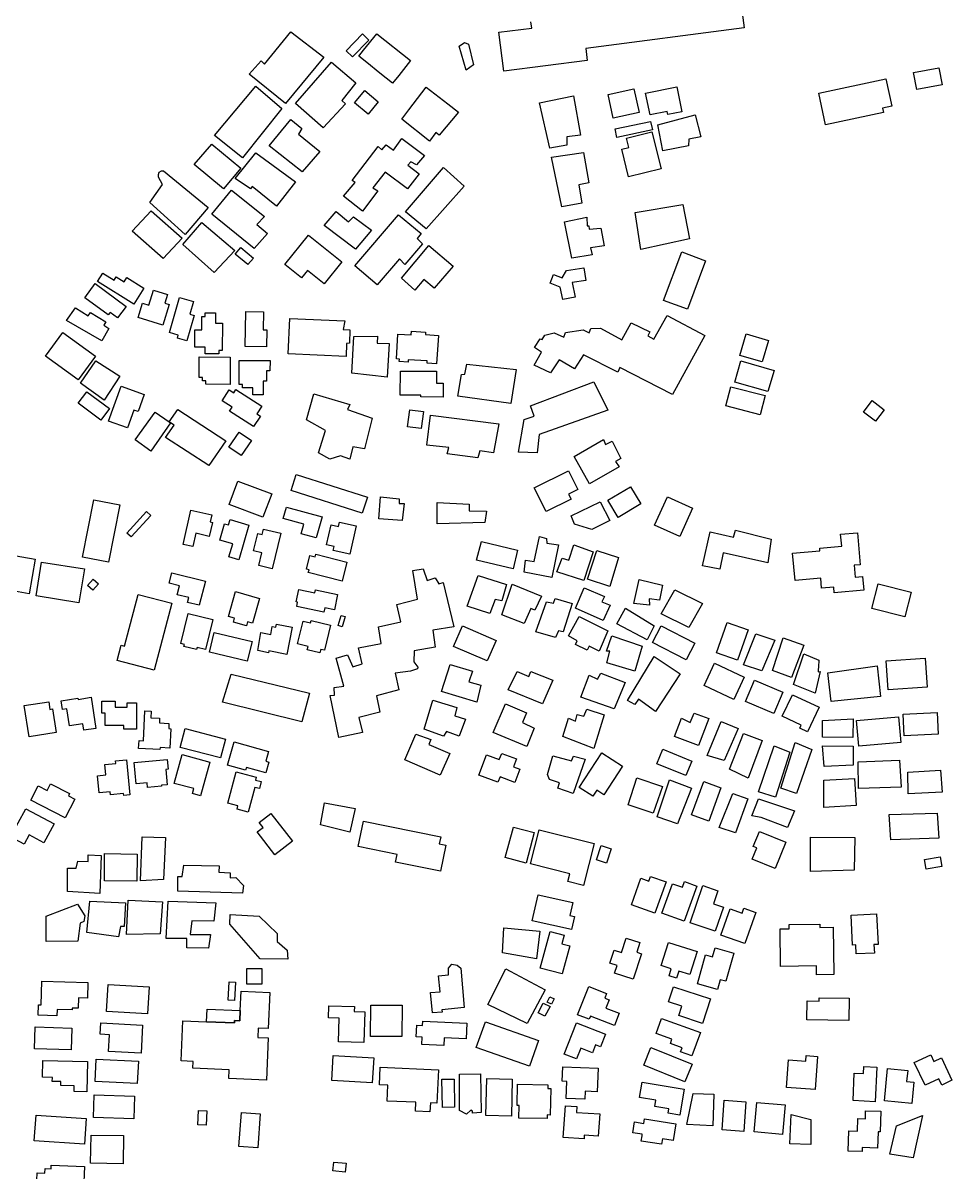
# Model space of a CAD drawing. Header units: metres. Extents: x -30816 to -28918, y -46789 to -43839.
# Drawn here: x -30013.8 to -29750.8, y -44679.2 to -44353.5 of the extents above; entities that cross this region are included whole.
import ezdxf

# ---------------------------------------------------------------- set-up
doc = ezdxf.new("R2010")
doc.units = ezdxf.units.M
doc.header["$MEASUREMENT"] = 0

msp = doc.modelspace()

# ---------------------------------------------------------------- linework, layer by layer
for points in [[(-29811.19, -44342.63), (-29809.6, -44354.84), (-29854.47, -44360.64), (-29854.02, -44364.08), (-29877.68, -44367.13), (-29879.11, -44356.08), (-29869.77, -44354.87), (-29870, -44353.11)], [(-29937.99, -44355.93), (-29928.6, -44363.1), (-29939.52, -44376.21), (-29949.82, -44367.97), (-29946.42, -44364.14), (-29945.4, -44365.13), (-29937.99, -44355.93)], [(-29920.56, -44363.03), (-29922.35, -44361.3), (-29917.66, -44356.53), (-29915.88, -44358.27), (-29920.56, -44363.03)], [(-29904.05, -44364.12), (-29907.44, -44368.35), (-29909.16, -44370.5), (-29912.74, -44367.64), (-29916.47, -44364.67), (-29918.74, -44362.86), (-29917.36, -44361.15), (-29913.62, -44356.49), (-29904.05, -44364.12)], [(-29890.3, -44359.99), (-29888.77, -44359.01), (-29887.67, -44359.41), (-29886.22, -44365.3), (-29888.37, -44366.78), (-29890.3, -44359.99)], [(-29919.57, -44370.38), (-29923.54, -44375.36), (-29922.54, -44376.31), (-29928.81, -44383.18), (-29936.7, -44376.26), (-29926.46, -44364.59), (-29919.57, -44370.38)], [(-29760.73, -44372.3), (-29761.63, -44367.43), (-29754.48, -44366.12), (-29753.58, -44370.99), (-29760.73, -44372.3)], [(-29770.39, -44377.54), (-29770.12, -44378.82), (-29786.55, -44382.25), (-29788.45, -44373.28), (-29769.45, -44369.3), (-29767.82, -44377), (-29770.39, -44377.54)], [(-29947.86, -44371.32), (-29940.55, -44377.66), (-29951.71, -44391.66), (-29959.61, -44385.36), (-29947.86, -44371.32)], [(-29916.13, -44379.23), (-29919.92, -44376.03), (-29917.02, -44372.61), (-29913.21, -44375.81), (-29916.13, -44379.23)], [(-29898.67, -44386.91), (-29906.57, -44380.66), (-29904.6, -44378.08), (-29899.65, -44371.65), (-29893.54, -44376.34), (-29890.51, -44378.68), (-29896, -44385.22), (-29896.9, -44384.42), (-29898.67, -44386.91)], [(-29848.14, -44373.68), (-29840.86, -44372.1), (-29839.38, -44378.82), (-29846.66, -44380.4), (-29848.14, -44373.68)], [(-29828.7, -44371.5), (-29827.22, -44378.58), (-29831.2, -44379.41), (-29831.39, -44378.48), (-29836.24, -44379.48), (-29837.54, -44373.33), (-29828.7, -44371.5)], [(-29867.53, -44376.05), (-29857.94, -44374.12), (-29855.97, -44385.2), (-29859.83, -44385.72), (-29859.84, -44388.03), (-29864.64, -44388.91), (-29867.53, -44376.05)], [(-29834.04, -44382.3), (-29823.44, -44379.48), (-29821.91, -44385.69), (-29825.3, -44386.32), (-29825.36, -44388.22), (-29832.6, -44389.63), (-29834.04, -44382.3)], [(-29929.73, -44389.87), (-29934.74, -44395.63), (-29944.12, -44388.24), (-29938.02, -44380.79), (-29934.84, -44383.31), (-29935.84, -44384.97), (-29929.73, -44389.87)], [(-29845.63, -44385.84), (-29846.13, -44383.43), (-29836.09, -44381.31), (-29835.58, -44383.72), (-29845.63, -44385.84)], [(-29833.15, -44394.77), (-29842.33, -44396.99), (-29844.23, -44389.16), (-29842.26, -44388.69), (-29842.92, -44386.03), (-29835.71, -44384.28), (-29833.15, -44394.77)], [(-29960.33, -44387.75), (-29952.11, -44394.57), (-29957.02, -44400.4), (-29965.36, -44393.54), (-29960.33, -44387.75)], [(-29906.57, -44386.12), (-29900.14, -44391.02), (-29902.44, -44393.6), (-29903.98, -44392.79), (-29904.88, -44393.69), (-29901.63, -44396.13), (-29904.99, -44400.46), (-29911.29, -44395.69), (-29914.77, -44400.1), (-29913.31, -44400.96), (-29917.69, -44406.79), (-29923.05, -44402.47), (-29919.78, -44398.66), (-29920.63, -44398.05), (-29913.27, -44388.45), (-29912.21, -44389.4), (-29910.94, -44387.94), (-29908.87, -44389.45), (-29906.57, -44386.12)], [(-29947.85, -44390.27), (-29936.67, -44398.46), (-29942.05, -44405.32), (-29948.94, -44399.75), (-29949.39, -44400.41), (-29953.73, -44397.46), (-29947.85, -44390.27)], [(-29864.12, -44391.48), (-29855.08, -44390.12), (-29853.6, -44398.74), (-29856.39, -44399.31), (-29855.55, -44404.5), (-29861.24, -44405.51), (-29864.12, -44391.48)], [(-29967.91, -44413.33), (-29977.92, -44404.29), (-29974.34, -44399.19), (-29975.42, -44397.13), (-29975.5, -44396.34), (-29975.23, -44395.68), (-29974.6, -44395.3), (-29974.04, -44395.34), (-29961.42, -44405.75), (-29967.91, -44413.33)], [(-29894.74, -44394.37), (-29888.87, -44399.69), (-29899.64, -44411.71), (-29905.52, -44406.91), (-29894.74, -44394.37)], [(-29954.74, -44400.84), (-29945.4, -44408.26), (-29947.58, -44410.53), (-29944.58, -44413.03), (-29948.38, -44417.35), (-29960.34, -44407.6), (-29954.74, -44400.84)], [(-29826.96, -44404.85), (-29825.06, -44414.61), (-29838.88, -44417.56), (-29840.49, -44407.08), (-29826.96, -44404.85)], [(-29968.75, -44414.38), (-29974.17, -44420.19), (-29982.95, -44412.45), (-29977.53, -44406.64), (-29968.75, -44414.38)], [(-29919.71, -44417.5), (-29928.56, -44410.79), (-29925.1, -44406.82), (-29921.66, -44409.76), (-29920.27, -44408.34), (-29915.18, -44412.17), (-29919.71, -44417.5)], [(-29907.54, -44407.82), (-29901.12, -44413.06), (-29902.23, -44414.52), (-29900.72, -44416.04), (-29905.66, -44421.88), (-29907.17, -44420.27), (-29913.49, -44427.63), (-29919.87, -44422.25), (-29907.54, -44407.82)], [(-29860.46, -44409.81), (-29854.15, -44408.42), (-29854.1, -44410.9), (-29853.64, -44410.86), (-29853.5, -44411.82), (-29850.22, -44411.52), (-29849.24, -44416.59), (-29853.16, -44417.12), (-29852.68, -44419.08), (-29858.4, -44420.07), (-29860.46, -44409.81)], [(-29963.17, -44409.96), (-29953.82, -44417.87), (-29959.71, -44424.13), (-29968.55, -44416.21), (-29963.17, -44409.96)], [(-29932.99, -44413.55), (-29923.52, -44421.14), (-29928.53, -44427.34), (-29933.31, -44423.52), (-29934.99, -44425.61), (-29939.69, -44421.85), (-29932.99, -44413.55)], [(-29950.16, -44421.89), (-29953.73, -44418.88), (-29952.17, -44417.05), (-29948.59, -44420.05), (-29950.16, -44421.89)], [(-29906.68, -44425.68), (-29898.88, -44416.46), (-29892.05, -44422.3), (-29897.4, -44428.59), (-29900.33, -44426.11), (-29902.83, -44429.08), (-29906.68, -44425.68)], [(-29827.29, -44418.27), (-29820.53, -44420.77), (-29825.65, -44434.51), (-29832.41, -44432.01), (-29827.29, -44418.27)], [(-29979.58, -44428.59), (-29982.41, -44433.09), (-29992.71, -44426.66), (-29991.23, -44424.32), (-29988.03, -44426.31), (-29987.43, -44425.35), (-29985.21, -44426.73), (-29984.46, -44425.55), (-29979.58, -44428.59)], [(-29859.89, -44423.54), (-29855.02, -44422.82), (-29854.49, -44426.38), (-29858.36, -44426.96), (-29857.51, -44431.07), (-29861, -44431.77), (-29861.73, -44428.26), (-29864.55, -44427.14), (-29863.57, -44424.71), (-29861.18, -44425.66), (-29859.89, -44423.54)], [(-29996.33, -44431.25), (-29993.39, -44427.28), (-29984.62, -44433.72), (-29987.05, -44437), (-29989.17, -44435.45), (-29989.68, -44436.14), (-29996.33, -44431.25)], [(-29981.25, -44436.84), (-29979.99, -44432.85), (-29978.19, -44433.41), (-29976.83, -44429.1), (-29972.93, -44430.32), (-29973.71, -44432.79), (-29972.43, -44433.19), (-29974.27, -44439.03), (-29981.25, -44436.84)], [(-29966.6, -44435.95), (-29965.38, -44436.29), (-29967.44, -44443.49), (-29970.12, -44442.72), (-29969.89, -44441.87), (-29972.36, -44441.16), (-29969.51, -44431.22), (-29965.57, -44432.34), (-29966.6, -44435.95)], [(-29990.95, -44439.06), (-29989.48, -44439.96), (-29991.54, -44443.52), (-30001.54, -44437.67), (-29998.95, -44434.14), (-29995.34, -44436.36), (-29994.75, -44435.42), (-29990.37, -44438.12), (-29990.95, -44439.06)], [(-29962.24, -44435.55), (-29959.31, -44435.56), (-29959.32, -44438.48), (-29957.38, -44438.49), (-29957.41, -44446.22), (-29958.37, -44446.21), (-29958.37, -44447.19), (-29962.28, -44447.18), (-29962.28, -44445.25), (-29965.2, -44445.24), (-29965.2, -44440.38), (-29963.23, -44440.38), (-29963.23, -44436.54), (-29962.25, -44436.54), (-29962.24, -44435.55)], [(-29950.87, -44445.11), (-29950.69, -44435.19), (-29945.7, -44435.27), (-29945.79, -44440.34), (-29944.8, -44440.37), (-29944.88, -44445.22), (-29950.87, -44445.11)], [(-29938.27, -44437.16), (-29922.73, -44437.81), (-29923.15, -44440.23), (-29921.31, -44440.34), (-29921.33, -44444.13), (-29922.24, -44444.22), (-29922.35, -44447.93), (-29938.76, -44447.15), (-29938.27, -44437.16)], [(-29869.11, -44450.32), (-29866.98, -44446.7), (-29868.98, -44445.33), (-29867.36, -44442.86), (-29866.81, -44443.13), (-29866.02, -44441.83), (-29863.42, -44441.17), (-29860.68, -44442.43), (-29860.18, -44441.16), (-29855.2, -44440.36), (-29853.48, -44441.17), (-29853.04, -44439.98), (-29850.33, -44439.84), (-29844.23, -44443.17), (-29841.58, -44438.37), (-29836.28, -44440.93), (-29836.84, -44442.07), (-29835.16, -44443), (-29831.37, -44436.32), (-29820.78, -44441.95), (-29829.92, -44458.7), (-29844.78, -44450.98), (-29845.34, -44452.36), (-29855.1, -44447.44), (-29857.61, -44451.36), (-29861.97, -44448.87), (-29864.41, -44452.54), (-29869.11, -44450.32)], [(-29998.24, -44454.5), (-30007.42, -44447.86), (-30002.51, -44441.14), (-29993.34, -44447.77), (-29998.24, -44454.5)], [(-29896.18, -44441.94), (-29896.7, -44449.96), (-29899.37, -44449.79), (-29899.33, -44449.16), (-29904.72, -44448.82), (-29904.76, -44449.5), (-29907.28, -44449.35), (-29907.24, -44448.66), (-29908.09, -44448.6), (-29907.64, -44441.57), (-29903.87, -44441.8), (-29903.8, -44440.76), (-29899.85, -44441.02), (-29899.89, -44441.71), (-29896.18, -44441.94)], [(-29920.17, -44442.22), (-29913.41, -44442.19), (-29913.51, -44444.16), (-29910.15, -44444.26), (-29910.74, -44453.73), (-29920.67, -44452.6), (-29920.17, -44442.22)], [(-29809.08, -44441.51), (-29802.75, -44443.35), (-29804.54, -44449.46), (-29810.87, -44447.62), (-29809.08, -44441.51)], [(-29997.58, -44455.42), (-29993.2, -44449.14), (-29986.43, -44453.52), (-29990.8, -44460.27), (-29997.58, -44455.42)], [(-29963.94, -44448.03), (-29955.16, -44448.07), (-29955.21, -44455.81), (-29962.02, -44455.78), (-29962.02, -44454.82), (-29963, -44454.82), (-29962.99, -44453.82), (-29963.97, -44453.82), (-29963.94, -44448.03)], [(-29952.62, -44449.05), (-29943.87, -44449.07), (-29943.89, -44451.98), (-29944.86, -44451.97), (-29944.87, -44454.87), (-29945.84, -44454.87), (-29945.86, -44458.74), (-29948.77, -44458.73), (-29948.76, -44456.8), (-29951.68, -44456.8), (-29951.68, -44455.82), (-29952.65, -44455.82), (-29952.62, -44449.05)], [(-29890.72, -44459.1), (-29889.67, -44452.99), (-29888.75, -44452.9), (-29888.1, -44450.04), (-29874.13, -44451.58), (-29875.64, -44461.19), (-29890.72, -44459.1)], [(-29810.53, -44449.17), (-29801.11, -44451.92), (-29802.86, -44457.87), (-29812.28, -44455.14), (-29810.53, -44449.17)], [(-29906.95, -44452.06), (-29896.73, -44452.09), (-29896.74, -44455.5), (-29894.82, -44455.5), (-29894.84, -44459.41), (-29901.15, -44459.35), (-29901.15, -44458.88), (-29906.98, -44458.83), (-29906.95, -44452.06)], [(-29989.62, -44466.22), (-29986.02, -44456.31), (-29979.49, -44458.67), (-29981.26, -44463.53), (-29982.4, -44463.12), (-29984.24, -44468.16), (-29989.62, -44466.22)], [(-29946.57, -44464.78), (-29948.53, -44467.77), (-29955.33, -44463.35), (-29954.64, -44462.29), (-29957.46, -44460.45), (-29955.44, -44457.36), (-29954.15, -44458.2), (-29953.53, -44457.25), (-29946.19, -44462.01), (-29947.57, -44464.12), (-29946.57, -44464.78)], [(-29852.15, -44455.12), (-29848.26, -44463.11), (-29867.64, -44470.05), (-29868.21, -44475.23), (-29873.49, -44474.98), (-29871.89, -44465.74), (-29869.04, -44464.78), (-29870.14, -44461.86), (-29852.15, -44455.12)], [(-29813.37, -44456.53), (-29803.68, -44459), (-29805.07, -44464.39), (-29814.76, -44461.92), (-29813.37, -44456.53)], [(-29998.18, -44461.17), (-29995.74, -44457.92), (-29989.37, -44462.66), (-29991.81, -44465.91), (-29998.18, -44461.17)], [(-29931.47, -44458.53), (-29921.26, -44461.48), (-29921.91, -44462.92), (-29914.96, -44465.42), (-29917.11, -44474.06), (-29920.44, -44473.54), (-29921.31, -44477.01), (-29923.96, -44476.03), (-29926.98, -44477.03), (-29930.13, -44475.18), (-29928.12, -44468.83), (-29933.59, -44465.83), (-29931.47, -44458.53)], [(-29775.83, -44463.66), (-29773.39, -44460.41), (-29769.93, -44463), (-29772.39, -44466.24), (-29775.83, -44463.66)], [(-29976.44, -44463.66), (-29972.47, -44466.41), (-29972.04, -44466.69), (-29977.61, -44474.75), (-29982.03, -44471.56), (-29976.44, -44463.66)], [(-29961.22, -44478.76), (-29973.46, -44470.82), (-29971.04, -44467.33), (-29972.04, -44466.69), (-29972.47, -44466.41), (-29969.98, -44462.93), (-29956.43, -44471.77), (-29961.22, -44478.76)], [(-29904.26, -44462.97), (-29900.4, -44463.52), (-29901.08, -44468.34), (-29904.95, -44467.79), (-29904.26, -44462.97)], [(-29898.47, -44464.49), (-29879.11, -44467), (-29880.57, -44475.18), (-29884.48, -44474.63), (-29885.02, -44476.59), (-29893.68, -44475.52), (-29893.2, -44473.64), (-29899.43, -44473.06), (-29898.47, -44464.49)], [(-29952.64, -44469.31), (-29949.11, -44471.67), (-29952.01, -44475.95), (-29955.53, -44473.57), (-29952.64, -44469.31)], [(-29857.74, -44476.2), (-29849.45, -44471.38), (-29848.9, -44472.81), (-29846.97, -44471.86), (-29844.53, -44476.83), (-29846.03, -44477.68), (-29845.05, -44479.17), (-29853.36, -44483.95), (-29857.74, -44476.2)], [(-29869.05, -44485.1), (-29859.33, -44480.28), (-29856.71, -44485.54), (-29859.38, -44486.86), (-29858.64, -44488.35), (-29865.69, -44491.85), (-29869.05, -44485.1)], [(-29953, -44483.25), (-29943.41, -44486.84), (-29945.89, -44493.44), (-29955.49, -44489.86), (-29953, -44483.25)], [(-29917.77, -44492.29), (-29937.89, -44485.87), (-29936.43, -44481.32), (-29916.31, -44487.74), (-29917.77, -44492.29)], [(-29848.23, -44488.62), (-29841.82, -44484.78), (-29838.87, -44489.66), (-29845.28, -44493.5), (-29848.23, -44488.62)], [(-29993.76, -44488.5), (-29986.42, -44489.94), (-29989.66, -44506.14), (-29997, -44504.7), (-29993.76, -44488.5)], [(-29912.6, -44487.64), (-29907.31, -44488.22), (-29907.35, -44489.58), (-29905.85, -44489.58), (-29906.44, -44494.38), (-29913.09, -44493.86), (-29912.6, -44487.64)], [(-29896.53, -44495.3), (-29896.51, -44489.26), (-29887.5, -44489.69), (-29887.47, -44491.66), (-29882.55, -44491.68), (-29883.08, -44494.97), (-29896.53, -44495.3)], [(-29858.58, -44493.01), (-29850.41, -44489.1), (-29847.64, -44494.35), (-29852.78, -44496.9), (-29857.62, -44495.38), (-29858.58, -44493.01)], [(-29831.35, -44487.62), (-29824.2, -44490.84), (-29827.85, -44498.86), (-29834.99, -44495.65), (-29831.35, -44487.62)], [(-29977.62, -44492.93), (-29983.17, -44499.03), (-29984.39, -44497.93), (-29978.84, -44491.83), (-29977.62, -44492.93)], [(-29968.45, -44501.14), (-29966.27, -44491.41), (-29960.4, -44492.71), (-29960.86, -44494.74), (-29960.19, -44494.89), (-29961.07, -44498.85), (-29964.93, -44497.99), (-29965.76, -44501.74), (-29968.45, -44501.14)], [(-29930.79, -44499.28), (-29935.08, -44498.1), (-29934.34, -44495.41), (-29940.14, -44493.83), (-29939.24, -44490.57), (-29929.15, -44493.32), (-29930.79, -44499.28)], [(-29955.51, -44504.69), (-29954.43, -44500.98), (-29958.09, -44499.91), (-29956.74, -44495.28), (-29955.6, -44495.6), (-29955.16, -44494.11), (-29949.87, -44495.65), (-29952.75, -44505.49), (-29955.51, -44504.69)], [(-29921.26, -44503.86), (-29925.99, -44502.82), (-29925.74, -44501.73), (-29927.88, -44501.26), (-29926.59, -44495.56), (-29924.46, -44496.03), (-29924.19, -44494.81), (-29919.47, -44495.86), (-29921.26, -44503.86)], [(-29940.81, -44497.97), (-29943.24, -44508.06), (-29947.07, -44507.15), (-29946.19, -44503.51), (-29948.55, -44502.95), (-29947.37, -44498.03), (-29946.09, -44498.33), (-29945.72, -44496.8), (-29940.81, -44497.97)], [(-29864.07, -44510.48), (-29871.9, -44508.99), (-29871.52, -44505.64), (-29869.06, -44505.97), (-29867.53, -44498.9), (-29865.6, -44499.47), (-29865.5, -44500.74), (-29862.14, -44501.3), (-29864.07, -44510.48)], [(-29821.37, -44507.21), (-29819.24, -44497.58), (-29812.58, -44499.1), (-29812.06, -44497.13), (-29801.94, -44499.64), (-29802.92, -44506.33), (-29815.52, -44503.48), (-29816.54, -44508.15), (-29821.37, -44507.21)], [(-29795.88, -44503.62), (-29788.15, -44502.94), (-29788.22, -44502.19), (-29781.98, -44501.64), (-29782.28, -44498.23), (-29777.53, -44497.81), (-29776.72, -44506.9), (-29778.47, -44507.05), (-29778.17, -44510.45), (-29776.08, -44510.27), (-29775.74, -44514.09), (-29784.11, -44514.82), (-29784.25, -44513.25), (-29787.69, -44513.55), (-29787.94, -44510.68), (-29795.19, -44511.31), (-29795.88, -44503.62)], [(-30010.36, -44505.34), (-30012.08, -44515.11), (-30025.69, -44512.72), (-30023.96, -44502.95), (-30010.36, -44505.34)], [(-29883.97, -44500.33), (-29873.75, -44502.8), (-29874.98, -44508.06), (-29885.44, -44505.64), (-29883.97, -44500.33)], [(-29855.02, -44511.37), (-29862.64, -44508.93), (-29861.18, -44505.05), (-29859.3, -44505.57), (-29857.81, -44501.24), (-29852.4, -44503.24), (-29855.02, -44511.37)], [(-29851.35, -44502.9), (-29845.18, -44504.84), (-29847.66, -44513.06), (-29853.93, -44511), (-29851.35, -44502.9)], [(-30008.57, -44506.12), (-29996.46, -44508.05), (-29997.99, -44517.64), (-30010.11, -44515.71), (-30008.57, -44506.12)], [(-29922.12, -44506.17), (-29923.49, -44511.51), (-29933.03, -44509.1), (-29932.82, -44508.29), (-29933.57, -44508.1), (-29932.6, -44504.32), (-29931.13, -44504.69), (-29930.94, -44503.94), (-29922.12, -44506.17)], [(-29971.72, -44509.15), (-29962.19, -44511.52), (-29963.91, -44518.36), (-29967.22, -44517.54), (-29966.89, -44516.21), (-29970.13, -44515.41), (-29969.48, -44512.82), (-29972.45, -44512.09), (-29971.72, -44509.15)], [(-29924.36, -44555.8), (-29926.81, -44543.96), (-29925.59, -44543.8), (-29925.76, -44541.67), (-29922.99, -44541.33), (-29925.16, -44533.4), (-29921.92, -44532.44), (-29920.44, -44535.84), (-29917.78, -44534.98), (-29918.81, -44530.44), (-29912.41, -44529.21), (-29913.2, -44524.44), (-29906.79, -44523.03), (-29907.98, -44518.2), (-29902.1, -44516.67), (-29903.46, -44508.52), (-29900.51, -44508.07), (-29899.42, -44511.4), (-29897.07, -44510.6), (-29896.08, -44512.31), (-29894.81, -44511.88), (-29891.81, -44524.45), (-29897.76, -44525.43), (-29897.14, -44530.28), (-29903.08, -44531.24), (-29903.17, -44534.42), (-29902.03, -44535.87), (-29902.09, -44536.41), (-29904.08, -44537), (-29908.43, -44537.57), (-29907.44, -44542.31), (-29913.73, -44544.04), (-29912.74, -44548.62), (-29918.71, -44550.16), (-29917.69, -44554.44), (-29924.36, -44555.8)], [(-29994.06, -44514.07), (-29995.52, -44512.8), (-29993.94, -44510.99), (-29992.47, -44512.27), (-29994.06, -44514.07)], [(-29888.01, -44518.61), (-29884.97, -44509.98), (-29876.89, -44512.53), (-29878.23, -44517.15), (-29880.12, -44516.73), (-29881.64, -44520.69), (-29888.01, -44518.61)], [(-29875.33, -44512.44), (-29867, -44515.82), (-29868.84, -44519.8), (-29869.98, -44519.26), (-29871.94, -44523.5), (-29878.25, -44521.04), (-29875.33, -44512.44)], [(-29832.71, -44512.68), (-29833.59, -44516.95), (-29836.49, -44516.52), (-29836.46, -44518.34), (-29840.81, -44517.89), (-29839.36, -44511.09), (-29832.71, -44512.68)], [(-29771.68, -44512.3), (-29762.28, -44514.69), (-29764.07, -44521.67), (-29773.47, -44519.29), (-29771.68, -44512.3)], [(-29981.21, -44515.32), (-29971.65, -44517.82), (-29976.64, -44536.78), (-29987.21, -44534.02), (-29986.07, -44529.66), (-29985.05, -44529.93), (-29981.21, -44515.32)], [(-29953.91, -44522.03), (-29955.68, -44521.51), (-29953.62, -44514.46), (-29946.82, -44516.42), (-29948.88, -44523.47), (-29950.23, -44523.08), (-29950.56, -44524.23), (-29954.24, -44523.17), (-29953.91, -44522.03)], [(-29925.66, -44519.65), (-29928.35, -44519.08), (-29928.6, -44520.3), (-29936.33, -44518.69), (-29936.07, -44517.46), (-29936.5, -44517.37), (-29935.76, -44513.9), (-29931.18, -44514.86), (-29931, -44514.03), (-29924.75, -44515.33), (-29925.66, -44519.65)], [(-29857.34, -44519.15), (-29854.9, -44513.42), (-29849.17, -44515.88), (-29849.88, -44517.38), (-29847.58, -44518.35), (-29849.55, -44522.73), (-29857.34, -44519.15)], [(-29821.42, -44517.91), (-29825.29, -44524.7), (-29833.09, -44520.77), (-29829.2, -44513.98), (-29821.42, -44517.91)], [(-29868.6, -44525.93), (-29865.57, -44517.36), (-29863.64, -44517.79), (-29863.13, -44516.44), (-29858.31, -44517.84), (-29860.84, -44525.92), (-29862.16, -44525.59), (-29862.99, -44527.51), (-29868.6, -44525.93)], [(-29837.09, -44528.15), (-29845.7, -44523.62), (-29843.25, -44519.22), (-29835.05, -44524.19), (-29837.09, -44528.15)], [(-29968.1, -44529.47), (-29969.15, -44529.21), (-29967.02, -44520.72), (-29960.05, -44522.44), (-29962.18, -44530.94), (-29964.54, -44530.35), (-29964.69, -44530.93), (-29968.24, -44530.05), (-29968.1, -44529.47)], [(-29928.43, -44531.13), (-29929.51, -44530.87), (-29929.74, -44531.83), (-29933.35, -44530.97), (-29933.12, -44530.02), (-29936.05, -44529.33), (-29934.51, -44522.88), (-29932.37, -44523.38), (-29932.2, -44522.69), (-29926.72, -44523.98), (-29928.43, -44531.13)], [(-29923.47, -44524.45), (-29924.58, -44524.12), (-29923.72, -44521.25), (-29922.61, -44521.58), (-29923.47, -44524.45)], [(-29848.22, -44525.61), (-29850.67, -44531.39), (-29853.52, -44529.95), (-29854.06, -44531.1), (-29857.36, -44529.5), (-29856.88, -44528.47), (-29859.35, -44527.04), (-29856.36, -44521.55), (-29848.22, -44525.61)], [(-29943.69, -44526.61), (-29943.25, -44524.36), (-29942.23, -44524.55), (-29942.07, -44523.73), (-29937.58, -44524.61), (-29939.09, -44532.28), (-29944.17, -44531.29), (-29944.27, -44531.82), (-29947.37, -44531.21), (-29946.47, -44526.07), (-29943.69, -44526.61)], [(-29889.35, -44524.22), (-29879.88, -44528.31), (-29882.43, -44534.15), (-29891.89, -44530.05), (-29889.35, -44524.22)], [(-29823.55, -44529.1), (-29825.99, -44533.83), (-29835.53, -44528.93), (-29833.09, -44524.21), (-29823.55, -44529.1)], [(-29811.47, -44533.96), (-29817.48, -44531.87), (-29814.44, -44523.24), (-29808.43, -44525.33), (-29811.47, -44533.96)], [(-29950.32, -44534.21), (-29961.01, -44531.63), (-29959.66, -44526.1), (-29948.97, -44528.67), (-29950.32, -44534.21)], [(-29838.51, -44529.98), (-29840.56, -44537.05), (-29848.53, -44534.67), (-29847.66, -44531.4), (-29848.6, -44531.36), (-29847.08, -44527.02), (-29838.51, -44529.98)], [(-29806.31, -44526.45), (-29800.96, -44528.27), (-29804.56, -44536.93), (-29809.77, -44535.21), (-29806.31, -44526.45)], [(-29798.58, -44527.63), (-29792.67, -44529.65), (-29796.17, -44538.82), (-29801.54, -44536.84), (-29798.58, -44527.63)], [(-29792.7, -44532.08), (-29788.43, -44533.92), (-29788.59, -44535.77), (-29788.61, -44536.69), (-29788.61, -44537.18), (-29788.13, -44537.17), (-29789.46, -44543.24), (-29795.68, -44540.83), (-29792.7, -44532.08)], [(-29892.86, -44535.15), (-29886.57, -44537.04), (-29887.57, -44540.03), (-29884.2, -44540.98), (-29885.3, -44545.78), (-29895.33, -44542.77), (-29892.86, -44535.15)], [(-29835.08, -44532.84), (-29827.75, -44537.76), (-29834.69, -44548.46), (-29839.53, -44544.94), (-29840.59, -44546.47), (-29842.64, -44545.3), (-29835.08, -44532.84)], [(-29817.97, -44534.81), (-29809.56, -44538.77), (-29812.54, -44545.03), (-29820.96, -44541.06), (-29817.97, -44534.81)], [(-29784.94, -44545.62), (-29785.87, -44537.5), (-29771.91, -44535.57), (-29771.01, -44544.2), (-29784.94, -44545.62)], [(-29769.36, -44534.09), (-29758.34, -44533.4), (-29757.81, -44541.59), (-29768.84, -44542.28), (-29769.36, -44534.09)], [(-29957.31, -44545.86), (-29954.89, -44537.9), (-29932.74, -44543.23), (-29934.89, -44551.42), (-29957.31, -44545.86)], [(-29866.73, -44546.31), (-29876.4, -44542.3), (-29873.93, -44537.1), (-29870.57, -44538.57), (-29870.04, -44537.14), (-29863.76, -44539.62), (-29866.73, -44546.31)], [(-29843.32, -44540.24), (-29846.39, -44547.7), (-29855.89, -44544.36), (-29853.51, -44538.17), (-29851.15, -44539.29), (-29850.18, -44537.58), (-29843.32, -44540.24)], [(-29809.27, -44545.62), (-29806.71, -44539.59), (-29798.68, -44542.96), (-29801.24, -44549), (-29809.27, -44545.62)], [(-29998.3, -44544.66), (-29998.25, -44545.03), (-29994.57, -44544.44), (-29993.18, -44553.25), (-29996.63, -44553.79), (-29996.92, -44551.91), (-30000.67, -44552.51), (-30001.43, -44547.66), (-30002.66, -44547.86), (-30003.05, -44545.41), (-29998.3, -44544.66)], [(-29991.46, -44545.56), (-29987.72, -44545.56), (-29987.73, -44547.21), (-29984.34, -44547.22), (-29984.34, -44546.05), (-29981.65, -44546.05), (-29981.66, -44553.47), (-29985.27, -44553.47), (-29985.27, -44552.46), (-29990.61, -44552.46), (-29990.61, -44548.95), (-29991.47, -44548.95), (-29991.46, -44545.56)], [(-29897.73, -44545.22), (-29890.94, -44547.31), (-29891.52, -44549.68), (-29888.52, -44550.67), (-29890.33, -44555.48), (-29893.87, -44554.1), (-29894.71, -44555.46), (-29900.24, -44553.48), (-29897.73, -44545.22)], [(-29795.92, -44543.7), (-29788.4, -44547.23), (-29791.71, -44554.21), (-29793.88, -44553.18), (-29793.48, -44552.33), (-29798.82, -44549.81), (-29795.92, -44543.7)], [(-30013.48, -44546.76), (-30006.56, -44545.7), (-30006.22, -44547.85), (-30005.47, -44547.75), (-30004.43, -44554.44), (-30012.11, -44555.62), (-30013.48, -44546.76)], [(-29979.37, -44548.27), (-29977.56, -44548.35), (-29977.63, -44550.25), (-29975.14, -44550.36), (-29975.2, -44551.7), (-29972.5, -44551.82), (-29972.57, -44553.3), (-29971.99, -44553.33), (-29972.23, -44558.8), (-29975.02, -44558.68), (-29975.04, -44559.22), (-29981.08, -44558.97), (-29980.98, -44556.71), (-29979.73, -44556.76), (-29979.37, -44548.27)], [(-29880.73, -44554.4), (-29877.23, -44546.26), (-29871.27, -44548.85), (-29872.42, -44551.62), (-29869.1, -44553.2), (-29871.12, -44558.39), (-29880.73, -44554.4)], [(-29852.22, -44558.94), (-29860.91, -44555.54), (-29859.32, -44550.31), (-29857.35, -44551.17), (-29856.89, -44549.31), (-29854.97, -44549.79), (-29854.18, -44547.81), (-29849.21, -44549.44), (-29852.22, -44558.94)], [(-29764.61, -44549.2), (-29754.98, -44548.7), (-29754.66, -44554.88), (-29764.29, -44555.38), (-29764.61, -44549.2)], [(-29822.55, -44558.09), (-29829.3, -44555.57), (-29827.37, -44550.31), (-29824.86, -44551.59), (-29823.77, -44548.92), (-29819.58, -44550.43), (-29822.55, -44558.09)], [(-29816.16, -44551.29), (-29811.29, -44553.3), (-29815.25, -44562.36), (-29820.12, -44560.96), (-29816.16, -44551.29)], [(-29778.74, -44550.52), (-29778.79, -44555.81), (-29787.45, -44555.77), (-29787.39, -44551.04), (-29778.74, -44550.52)], [(-29777.16, -44558.24), (-29777.78, -44550.99), (-29765.9, -44549.99), (-29765.28, -44557.24), (-29777.16, -44558.24)], [(-29967.9, -44553.29), (-29956.52, -44556.25), (-29957.94, -44561.61), (-29969.3, -44558.64), (-29967.9, -44553.29)], [(-29905.67, -44562.12), (-29902.59, -44554.88), (-29898.37, -44556.38), (-29898.86, -44557.76), (-29893, -44560.33), (-29895.72, -44566.53), (-29905.67, -44562.12)], [(-29808.44, -44567.38), (-29813.73, -44564.79), (-29809.76, -44554.71), (-29804.52, -44556.66), (-29808.44, -44567.38)], [(-29955.93, -44563.64), (-29954.06, -44557.04), (-29944.29, -44559.77), (-29945.07, -44562.54), (-29944.21, -44562.77), (-29945.07, -44565.86), (-29950.57, -44564.31), (-29950.79, -44565.08), (-29955.93, -44563.64)], [(-29800.74, -44572.71), (-29805.58, -44571.25), (-29801.08, -44558.19), (-29796.69, -44559.94), (-29800.74, -44572.71)], [(-29794.83, -44571.72), (-29799.18, -44570.13), (-29795.16, -44557.28), (-29790.44, -44559.22), (-29794.83, -44571.72)], [(-29778.78, -44558.3), (-29778.78, -44563.62), (-29786.96, -44564.01), (-29787.46, -44558.23), (-29778.78, -44558.3)], [(-29960.93, -44562.81), (-29963.54, -44572.33), (-29965.83, -44571.7), (-29965.45, -44570.31), (-29970.99, -44568.82), (-29968.76, -44560.68), (-29960.93, -44562.81)], [(-29884.71, -44566.47), (-29882.53, -44560.73), (-29878.94, -44562.08), (-29878.27, -44560.31), (-29874.1, -44561.88), (-29874.97, -44564.15), (-29873.15, -44564.83), (-29874.58, -44568.59), (-29878.75, -44567.01), (-29879.32, -44568.51), (-29884.71, -44566.47)], [(-29854.67, -44561.99), (-29858.06, -44571.64), (-29862.42, -44570.18), (-29861.91, -44568.69), (-29864.76, -44567.71), (-29865.27, -44566.34), (-29863.78, -44560.97), (-29858.51, -44562.42), (-29857.92, -44561.1), (-29854.67, -44561.99)], [(-29849.96, -44560.17), (-29844.06, -44563.96), (-29849.3, -44572.06), (-29851.35, -44570.74), (-29852.46, -44572.44), (-29856.31, -44569.97), (-29849.96, -44560.17)], [(-29832.65, -44559.12), (-29824.39, -44562.51), (-29826.09, -44566.62), (-29834.35, -44563.24), (-29832.65, -44559.12)], [(-29992.25, -44571.5), (-29992.7, -44566.64), (-29990.38, -44566.42), (-29990.66, -44563.49), (-29987.52, -44563.21), (-29987.59, -44562.46), (-29984.48, -44562.17), (-29983.56, -44572.05), (-29985.32, -44572.21), (-29985.36, -44571.72), (-29989.03, -44572.05), (-29989.1, -44571.21), (-29992.25, -44571.5)], [(-29972.98, -44562.1), (-29972.75, -44564.82), (-29973.36, -44564.86), (-29972.99, -44569.2), (-29974.62, -44569.34), (-29974.59, -44569.65), (-29978.53, -44569.99), (-29978.64, -44568.69), (-29981.8, -44568.96), (-29982.33, -44562.89), (-29972.98, -44562.1)], [(-29777.29, -44562.69), (-29765.64, -44562.22), (-29765.17, -44569.86), (-29777.26, -44570.3), (-29777.29, -44562.69)], [(-29763.24, -44565.62), (-29754.02, -44565.12), (-29753.51, -44571.34), (-29763.15, -44571.79), (-29763.24, -44565.62)], [(-29953.49, -44565.56), (-29947.77, -44567.02), (-29948, -44567.9), (-29946.34, -44568.32), (-29946.85, -44570.3), (-29948.22, -44569.95), (-29950.02, -44576.93), (-29953.2, -44576.12), (-29952.96, -44575.19), (-29955.79, -44574.47), (-29953.49, -44565.56)], [(-29840.03, -44567.23), (-29832.72, -44569.74), (-29835.41, -44577.24), (-29842.44, -44574.86), (-29840.03, -44567.23)], [(-29834.2, -44578.29), (-29830.74, -44567.79), (-29824.48, -44570.2), (-29828.46, -44580.3), (-29834.2, -44578.29)], [(-29821.06, -44568.28), (-29816.19, -44570.05), (-29819.64, -44579.51), (-29824.51, -44577.74), (-29821.06, -44568.28)], [(-29787.07, -44567.94), (-29778.33, -44567.46), (-29777.87, -44575.11), (-29787, -44575.66), (-29787.07, -44567.94)], [(-30001.85, -44578.56), (-30011.65, -44573.61), (-30009.57, -44569.53), (-30007.01, -44570.83), (-30006.06, -44568.98), (-30000.63, -44571.71), (-30000.96, -44572.37), (-29999.16, -44573.27), (-30001.85, -44578.56)], [(-29928.44, -44574.33), (-29919.72, -44575.89), (-29921.29, -44582.63), (-29929.57, -44580.6), (-29928.44, -44574.33)], [(-29816.72, -44581.27), (-29812.79, -44571.73), (-29808.53, -44573.19), (-29812.07, -44582.85), (-29816.72, -44581.27)], [(-29805.5, -44573.18), (-29795.33, -44576.6), (-29797.32, -44581.34), (-29804.8, -44578.51), (-29807.43, -44577.97), (-29805.5, -44573.18)], [(-30013.05, -44576), (-30005.02, -44580.3), (-30007.9, -44585.64), (-30012.05, -44583.41), (-30013.46, -44586.02), (-30017.34, -44583.93), (-30013.05, -44576)], [(-29937.53, -44585.2), (-29942.53, -44589.02), (-29947.5, -44582.57), (-29945.86, -44581.32), (-29946.97, -44579.88), (-29943.61, -44577.31), (-29937.53, -44585.2)], [(-29768.52, -44577.64), (-29754.95, -44577.24), (-29754.47, -44584.38), (-29768.05, -44584.83), (-29768.52, -44577.64)], [(-29917.38, -44579.48), (-29895.55, -44583.97), (-29895.95, -44585.93), (-29894.07, -44586.33), (-29895.6, -44593.72), (-29908.34, -44591.1), (-29907.89, -44588.96), (-29918.87, -44586.7), (-29917.38, -44579.48)], [(-29871.38, -44591.37), (-29877.26, -44589.84), (-29874.97, -44581.18), (-29869.08, -44582.73), (-29871.38, -44591.37)], [(-29980.52, -44596.41), (-29980.06, -44583.95), (-29973.44, -44584.17), (-29974.06, -44596.06), (-29980.52, -44596.41)], [(-29867.67, -44581.95), (-29852.09, -44585.88), (-29855.12, -44597.76), (-29859.58, -44596.64), (-29859.02, -44594.46), (-29870.14, -44591.65), (-29867.67, -44581.95)], [(-29807.05, -44586.7), (-29805.29, -44582.43), (-29797.79, -44585.5), (-29800.86, -44592.94), (-29807.35, -44590.28), (-29806.04, -44587.11), (-29807.05, -44586.7)], [(-29790.78, -44584.04), (-29778.27, -44584.13), (-29778.42, -44593.36), (-29790.86, -44593.75), (-29790.78, -44584.04)], [(-29850.12, -44586.44), (-29847.27, -44587.34), (-29848.56, -44591.38), (-29851.41, -44590.49), (-29850.12, -44586.44)], [(-29992.09, -44600.01), (-30001.23, -44599.44), (-30001.24, -44592.84), (-29998.77, -44592.81), (-29998.3, -44590.87), (-29995.41, -44590.94), (-29995.37, -44589.03), (-29991.74, -44589.24), (-29992.09, -44600.01)], [(-29990.73, -44596.38), (-29990.77, -44588.68), (-29981.5, -44588.86), (-29981.56, -44596.47), (-29990.73, -44596.38)], [(-29758.1, -44593.1), (-29758.53, -44590.35), (-29754.09, -44589.65), (-29753.65, -44592.39), (-29758.1, -44593.1)], [(-29970.02, -44599.31), (-29970.01, -44595.19), (-29968.8, -44595.2), (-29968.31, -44591.96), (-29958.29, -44592.14), (-29958.4, -44593.96), (-29955.12, -44594.14), (-29955.15, -44595.58), (-29953.6, -44595.48), (-29951.43, -44597.73), (-29951.71, -44599.9), (-29970.02, -44599.31)], [(-29841.52, -44603.18), (-29838.85, -44595.71), (-29836.63, -44596.51), (-29836.15, -44595.16), (-29831.73, -44596.73), (-29834.89, -44605.54), (-29841.52, -44603.18)], [(-29826.6, -44607.89), (-29832.94, -44605.59), (-29829.91, -44597.24), (-29827.08, -44598.26), (-29826.5, -44596.64), (-29822.97, -44597.9), (-29826.6, -44607.89)], [(-29869.62, -44607.73), (-29867.98, -44600.38), (-29858.14, -44602.57), (-29858.97, -44606.26), (-29857.65, -44606.55), (-29858.46, -44610.21), (-29869.62, -44607.73)], [(-29824.86, -44608.29), (-29821.28, -44597.77), (-29817.02, -44599.21), (-29818.28, -44602.94), (-29815.48, -44603.88), (-29817.79, -44610.67), (-29824.86, -44608.29)], [(-29998.34, -44613.49), (-30007.26, -44613.6), (-30007.28, -44606.41), (-29998.44, -44603.01), (-29996.34, -44606.31), (-29996.62, -44607.91), (-29997.68, -44608.37), (-29998.34, -44613.49)], [(-29984.76, -44602.64), (-29985.2, -44609.34), (-29986.24, -44609.34), (-29986.74, -44612.24), (-29995.77, -44611.05), (-29994.87, -44602.19), (-29984.76, -44602.64)], [(-29974.96, -44611.42), (-29984.51, -44611.59), (-29984.02, -44601.9), (-29974.3, -44602.39), (-29974.96, -44611.42)], [(-29959.24, -44602.66), (-29959.75, -44607.82), (-29966.06, -44607.73), (-29966.46, -44611.61), (-29960.74, -44611.63), (-29961.34, -44615.51), (-29967.45, -44615.36), (-29967.45, -44612.76), (-29973.27, -44612.74), (-29972.74, -44602.17), (-29959.24, -44602.66)], [(-29816.21, -44611.77), (-29813.56, -44604.37), (-29810.19, -44605.57), (-29809.69, -44604.14), (-29806.26, -44605.37), (-29809.42, -44614.18), (-29816.21, -44611.77)], [(-29955.16, -44605.95), (-29946.96, -44606.4), (-29941.87, -44611.34), (-29941.85, -44613.64), (-29939, -44616.08), (-29938.86, -44618.64), (-29946.63, -44618.56), (-29955.29, -44608.67), (-29955.16, -44605.95)], [(-29779.35, -44606.11), (-29772.15, -44605.74), (-29771.7, -44614.43), (-29772.84, -44614.49), (-29772.71, -44616.87), (-29777.87, -44617.13), (-29778, -44614.59), (-29778.9, -44614.63), (-29779.35, -44606.11)], [(-29877.63, -44609.73), (-29867.44, -44610.71), (-29868.39, -44618.47), (-29878.06, -44616.85), (-29877.63, -44609.73)], [(-29867.34, -44621.12), (-29864.52, -44610.75), (-29860.56, -44611.82), (-29861.22, -44614.27), (-29859.02, -44614.87), (-29861.17, -44622.78), (-29867.34, -44621.12)], [(-29799.27, -44620.64), (-29799.39, -44610.04), (-29796.87, -44610.01), (-29796.88, -44608.8), (-29788.18, -44608.7), (-29788.17, -44609.63), (-29784.37, -44609.58), (-29784.21, -44622.97), (-29789.13, -44623.02), (-29789.16, -44620.53), (-29799.27, -44620.64)], [(-29846.29, -44622.58), (-29845.58, -44620.38), (-29847.61, -44619.73), (-29846.41, -44616.03), (-29844.37, -44616.68), (-29843.06, -44612.64), (-29839.15, -44613.89), (-29840.03, -44616.63), (-29838.67, -44617.07), (-29841, -44624.28), (-29846.29, -44622.58)], [(-29830.25, -44621.3), (-29833.12, -44620.4), (-29831.07, -44613.9), (-29822.91, -44616.44), (-29824.95, -44622.95), (-29828.13, -44621.96), (-29828.76, -44623.97), (-29830.88, -44623.31), (-29830.25, -44621.3)], [(-29816.39, -44624.42), (-29817.17, -44627.21), (-29822.86, -44625.62), (-29820.53, -44617.38), (-29818.53, -44617.94), (-29817.81, -44615.42), (-29812.55, -44616.9), (-29814.8, -44624.87), (-29816.39, -44624.42)], [(-29897.89, -44633.85), (-29898.46, -44628.07), (-29895.73, -44627.82), (-29896.18, -44623.3), (-29893.33, -44623.03), (-29893.32, -44621.19), (-29892.41, -44620.07), (-29890.92, -44620.32), (-29889.85, -44621.11), (-29888.86, -44632.31), (-29895.18, -44632.92), (-29895.12, -44633.59), (-29897.89, -44633.85)], [(-29950.41, -44625.71), (-29950.4, -44621.24), (-29946.22, -44621.24), (-29946.23, -44625.73), (-29950.41, -44625.71)], [(-29877.13, -44621.34), (-29875.86, -44622.01), (-29865.96, -44627.28), (-29871.03, -44636.82), (-29882.18, -44631.43), (-29877.13, -44621.34)], [(-29995.43, -44625.25), (-29995.56, -44629.62), (-29998.14, -44629.55), (-29998.23, -44632.52), (-29999.88, -44632.47), (-29999.9, -44632.96), (-30004.19, -44632.83), (-30004.24, -44634.64), (-30009.49, -44634.48), (-30009.41, -44631.54), (-30008.72, -44631.56), (-30008.52, -44624.85), (-29995.43, -44625.25)], [(-29990.19, -44633.39), (-29989.71, -44625.74), (-29978.11, -44626.45), (-29978.58, -44634.11), (-29990.19, -44633.39)], [(-29953.95, -44630.3), (-29955.76, -44630.19), (-29955.43, -44625.03), (-29953.61, -44625.15), (-29953.95, -44630.3)], [(-29853.16, -44634.71), (-29853.52, -44635.63), (-29856.76, -44634.37), (-29853.63, -44626.36), (-29848.56, -44628.33), (-29849.08, -44629.67), (-29847.87, -44630.14), (-29848.78, -44632.45), (-29844.97, -44633.93), (-29846.31, -44637.37), (-29853.16, -44634.71)], [(-29821.42, -44636.8), (-29828.14, -44634.6), (-29827.27, -44631.96), (-29831.07, -44630.72), (-29829.64, -44626.41), (-29819.12, -44629.86), (-29821.42, -44636.8)], [(-29969.01, -44647.45), (-29968.53, -44636.07), (-29961.86, -44636.35), (-29953.96, -44636.68), (-29953.93, -44636.01), (-29952.41, -44636.07), (-29952.29, -44633.17), (-29952.05, -44627.7), (-29943.93, -44628.04), (-29944.36, -44638.29), (-29947.19, -44638.17), (-29947.29, -44640.8), (-29944.37, -44640.92), (-29944.87, -44652.88), (-29955.54, -44652.43), (-29955.43, -44649.93), (-29965.71, -44649.49), (-29965.62, -44647.58), (-29969.01, -44647.45)], [(-29864.13, -44631.38), (-29865.36, -44630.81), (-29864.62, -44629.27), (-29863.4, -44629.84), (-29864.13, -44631.38)], [(-29779.84, -44629.7), (-29779.94, -44636), (-29791.85, -44635.82), (-29791.76, -44630.43), (-29788.4, -44630.48), (-29788.39, -44629.56), (-29779.84, -44629.7)], [(-29961.86, -44636.35), (-29961.71, -44632.78), (-29952.29, -44633.17), (-29952.41, -44636.07), (-29953.93, -44636.01), (-29953.96, -44636.68), (-29961.86, -44636.35)], [(-29927.22, -44631.85), (-29919.97, -44632.06), (-29920.01, -44633.46), (-29917.07, -44633.55), (-29917.32, -44642.25), (-29924.51, -44642.04), (-29924.31, -44635.32), (-29927.31, -44635.23), (-29927.22, -44631.85)], [(-29906.48, -44631.64), (-29906.51, -44640.54), (-29915.4, -44640.51), (-29915.37, -44631.61), (-29906.48, -44631.64)], [(-29864.59, -44632.05), (-29866.03, -44634.79), (-29867.92, -44633.81), (-29866.48, -44631.06), (-29864.59, -44632.05)], [(-29989.59, -44644.79), (-29989.34, -44640), (-29991.97, -44639.86), (-29991.81, -44636.68), (-29979.98, -44637.3), (-29980.39, -44645.26), (-29989.59, -44644.79)], [(-29900.67, -44637.41), (-29900.61, -44636.19), (-29888.14, -44636.78), (-29888.35, -44641.18), (-29894.57, -44640.88), (-29894.67, -44643.07), (-29900.93, -44642.79), (-29900.83, -44640.71), (-29902.48, -44640.63), (-29902.31, -44637.32), (-29900.67, -44637.41)], [(-29885.47, -44643.58), (-29882.89, -44636.35), (-29867.82, -44641.68), (-29870.41, -44648.91), (-29885.47, -44643.58)], [(-29857.13, -44636.68), (-29848.86, -44639.88), (-29850.25, -44643.43), (-29851.69, -44642.87), (-29852.56, -44645.1), (-29855.85, -44643.82), (-29857.04, -44646.87), (-29860.58, -44645.51), (-29857.13, -44636.68)], [(-29834.55, -44639.69), (-29833.03, -44635.45), (-29822, -44639.36), (-29824.38, -44646.02), (-29827.6, -44644.87), (-29827.17, -44643.68), (-29830.51, -44642.5), (-29830.07, -44641.28), (-29834.55, -44639.69)], [(-30010.39, -44637.79), (-29999.99, -44638.13), (-30000.19, -44644.32), (-30010.59, -44643.98), (-30010.39, -44637.79)], [(-29925.97, -44645.89), (-29914.5, -44646.57), (-29914.93, -44653.65), (-29926.39, -44652.96), (-29925.97, -44645.89)], [(-29826.41, -44653.36), (-29838.06, -44648.61), (-29836, -44643.63), (-29824.37, -44648.38), (-29826.41, -44653.36)], [(-29792.04, -44645.91), (-29788.81, -44646.15), (-29789.5, -44655.55), (-29797.63, -44654.96), (-29797.06, -44647.14), (-29792.15, -44647.49), (-29792.04, -44645.91)], [(-29761.42, -44647.9), (-29756.74, -44645.71), (-29755.86, -44647.58), (-29753.75, -44646.57), (-29750.75, -44652.91), (-29753.61, -44654.25), (-29754.44, -44652.5), (-29758.37, -44654.34), (-29761.42, -44647.9)], [(-30008.33, -44652.03), (-30008.24, -44647.35), (-29995.55, -44647.59), (-29995.71, -44656.14), (-29999.33, -44656.07), (-29999.3, -44654.46), (-30003.12, -44654.39), (-30003.1, -44653.29), (-30005.55, -44653.24), (-30005.52, -44652.09), (-30008.33, -44652.03)], [(-29993.39, -44653.27), (-29993.07, -44646.95), (-29981.17, -44647.53), (-29981.48, -44653.85), (-29993.39, -44653.27)], [(-29896.2, -44649.94), (-29896.63, -44659.42), (-29898.47, -44659.34), (-29898.59, -44661.84), (-29902.71, -44661.65), (-29902.59, -44659.14), (-29910.75, -44658.78), (-29910.54, -44654.26), (-29912.91, -44654.16), (-29912.68, -44649.19), (-29896.2, -44649.94)], [(-29859.8, -44653.24), (-29861.1, -44653.18), (-29860.91, -44649.06), (-29850.95, -44649.51), (-29851.26, -44656.2), (-29854.64, -44656.04), (-29854.75, -44658.28), (-29860.03, -44658.03), (-29859.8, -44653.24)], [(-29772.52, -44658.97), (-29778.78, -44658.68), (-29778.43, -44650.9), (-29775.84, -44651.02), (-29775.76, -44649.01), (-29772.07, -44649.17), (-29772.52, -44658.97)], [(-29769.84, -44658.76), (-29769.01, -44649.6), (-29763.3, -44650.11), (-29763.59, -44653.26), (-29761.54, -44653.45), (-29762.09, -44659.45), (-29769.84, -44658.76)], [(-29891.61, -44660.54), (-29895.07, -44660.59), (-29895.18, -44652.6), (-29891.72, -44652.56), (-29891.61, -44660.54)], [(-29890.24, -44651.14), (-29884.31, -44651.11), (-29884.12, -44662.07), (-29886.5, -44662.25), (-29886.54, -44661.62), (-29887.02, -44661.37), (-29888.24, -44662.54), (-29890.26, -44661.45), (-29890.24, -44651.14)], [(-29875.28, -44652.55), (-29875.52, -44663.03), (-29882.76, -44662.85), (-29882.52, -44652.38), (-29875.28, -44652.55)], [(-29865.41, -44662.74), (-29865.43, -44663.78), (-29873.38, -44663.6), (-29873.29, -44660.06), (-29873.89, -44660.05), (-29873.75, -44654.02), (-29865.23, -44654.2), (-29865.25, -44655.21), (-29864.38, -44655.23), (-29864.55, -44662.77), (-29865.41, -44662.74)], [(-29830.95, -44661.04), (-29834.91, -44660.38), (-29834.6, -44658.56), (-29839.26, -44657.78), (-29838.53, -44653.47), (-29826.59, -44655.47), (-29827.64, -44661.59), (-29827.83, -44662.78), (-29831.16, -44662.22), (-29830.95, -44661.04)], [(-29982.43, -44663.81), (-29993.85, -44663.46), (-29993.64, -44657.05), (-29982.24, -44657.41), (-29982.43, -44663.81)], [(-29818.46, -44665.81), (-29825.87, -44665.48), (-29824.01, -44656.62), (-29818.19, -44656.8), (-29818.46, -44665.81)], [(-29809.7, -44667.39), (-29815.82, -44666.96), (-29815.23, -44658.59), (-29809.11, -44659.02), (-29809.7, -44667.39)], [(-29805.99, -44659.2), (-29798.01, -44659.91), (-29798.75, -44668.26), (-29806.73, -44667.55), (-29805.99, -44659.2)], [(-29996.42, -44671.04), (-30010.65, -44670.08), (-30010.15, -44662.81), (-29995.92, -44663.77), (-29996.42, -44671.04)], [(-29961.92, -44665.62), (-29964.35, -44665.52), (-29964.16, -44661.5), (-29961.74, -44661.61), (-29961.92, -44665.62)], [(-29952.69, -44671.64), (-29952, -44662.02), (-29946.68, -44662.39), (-29947.36, -44672.01), (-29952.69, -44671.64)], [(-29860.85, -44669.11), (-29860.21, -44660.13), (-29856.95, -44660.36), (-29857.07, -44661.99), (-29850.51, -44662.46), (-29850.97, -44668.78), (-29854.87, -44668.5), (-29854.95, -44669.53), (-29860.85, -44669.11)], [(-29796.64, -44670.87), (-29796.28, -44662.58), (-29790.76, -44664.02), (-29790.74, -44671.1), (-29796.64, -44670.87)], [(-29771.86, -44672.11), (-29776.17, -44671.96), (-29776.21, -44673.11), (-29780.19, -44672.97), (-29779.98, -44667.24), (-29777.53, -44667.34), (-29777.4, -44663.76), (-29775.28, -44663.84), (-29775.2, -44661.55), (-29770.91, -44661.69), (-29771.11, -44667.49), (-29771.69, -44667.48), (-29771.86, -44672.11)], [(-29768.36, -44673.88), (-29766.5, -44665.8), (-29759.15, -44662.85), (-29761.71, -44674.86), (-29768.36, -44673.88)], [(-29838.53, -44668.63), (-29838.46, -44668.17), (-29841.13, -44667.76), (-29840.66, -44664.7), (-29837.99, -44665.12), (-29837.79, -44663.84), (-29828.94, -44665.2), (-29829.68, -44669.99), (-29832.77, -44669.52), (-29833, -44671.02), (-29838.77, -44670.13), (-29838.53, -44668.63)], [(-29985.35, -44668.59), (-29985.45, -44676.55), (-29994.67, -44676.42), (-29994.56, -44668.47), (-29985.35, -44668.59)], [(-29996.69, -44683.92), (-30010, -44683.32), (-30009.81, -44679.14), (-30007.62, -44679.24), (-30007.56, -44677.93), (-30005.9, -44678.01), (-30005.85, -44676.94), (-29996.39, -44677.36), (-29996.69, -44683.92)], [(-29922.58, -44678.9), (-29926.05, -44678.58), (-29925.81, -44676.06), (-29922.34, -44676.37), (-29922.58, -44678.9)]]:
    msp.add_lwpolyline(points)

doc.saveas('drawing.dxf')
